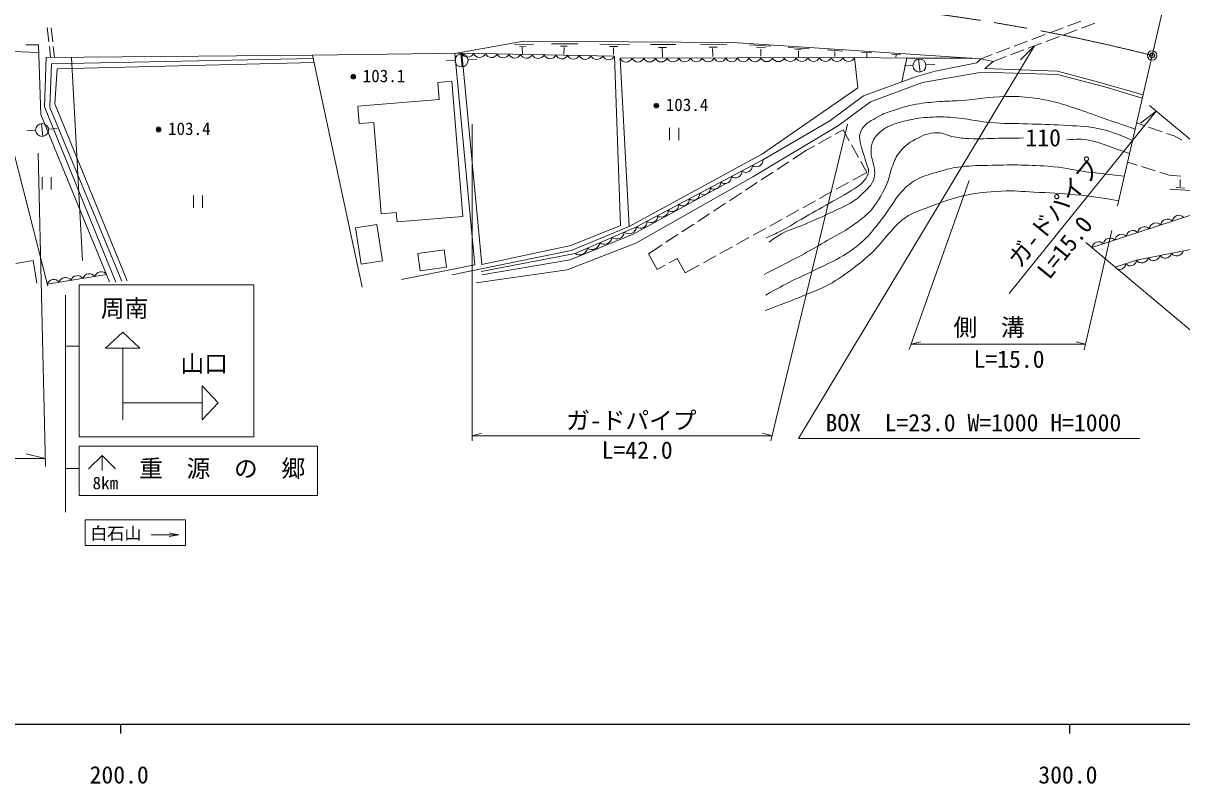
# Model space of a CAD drawing. Units: millimetres, scale not verified. Extents: x 40000 to 680000, y 20000 to 380000.
# Drawn here: x 257726 to 379851, y 198715 to 278867 of the extents above; entities that cross this region are included whole.
import ezdxf
from ezdxf.enums import TextEntityAlignment as Align

# ---------------------------------------------------------------- set-up
doc = ezdxf.new("R2010")
doc.units = ezdxf.units.MM
doc.header["$LTSCALE"] = 1000
doc.header["$PDMODE"] = 32
doc.header["$PDSIZE"] = 500
doc.linetypes.add('CHAIN', pattern=[18.5, 12, -1.5, 3.5, -1.5])
for name, color, linetype, lineweight in [('M-BGD', 7, 'Continuous', 13), ('M-BMK', 2, 'CHAIN', 13), ('M-BMK-SRVR', 3, 'Continuous', 13), ('M-STR-HTXT', 7, 'Continuous', 13), ('M-STR-STRC', 7, 'Continuous', 13), ('M-TTL-BAND', 7, 'Continuous', 25)]:
    doc.layers.add(name, color=color, linetype=linetype, lineweight=lineweight)
doc.layers.add('M-OTRS', color=6, linetype='Continuous')
doc.styles.add('ＭＳ ゴシック', font='')
doc.styles.add('ＭＳ 明朝', font='')
doc.styles.get('ＭＳ ゴシック').set_extended_font_data('MS Gothic')
doc.styles.get('ＭＳ 明朝').set_extended_font_data('MS Mincho')

msp = doc.modelspace()

# ---------------------------------------------------------------- linework, layer by layer
at = {"layer": 'M-BGD'}
for p, q in [((367803, 278545), (369208, 279071)), ((369290, 278330), (370695, 278856)), ((260271, 278397), (260435, 276906)), ((260684, 278381), (260847, 276890)), ((364057, 277142), (365462, 277668)), ((365544, 276927), (366949, 277453)), ((365930, 277843), (367335, 278369)), ((367417, 277629), (368822, 278155)), ((257994, 276593), (259351, 276601)), ((259351, 276601), (259601, 269244)), ((260489, 276409), (260617, 275245)), ((260902, 276393), (261027, 275249)), ((303213, 275687), (310505, 276957)), ((309499, 276606), (311527, 276652)), ((310037, 276401), (310738, 276430)), ((310335, 276337), (310358, 275642)), ((310505, 276957), (332554, 276842)), ((313414, 276688), (316178, 276676)), ((314361, 276436), (315068, 276436)), ((314741, 276319), (314718, 275612)), ((318504, 276664), (321626, 276626)), ((319511, 276403), (320370, 276397)), ((319943, 276262), (319943, 275550)), ((323851, 276619), (326507, 276619)), ((324675, 276295), (325543, 276303)), ((325086, 276299), (325096, 275278)), ((329115, 276641), (331841, 276606)), ((330044, 276325), (330877, 276325)), ((330395, 276203), (330403, 275361)), ((332554, 276842), (358675, 275126)), ((334278, 276571), (336548, 276430)), ((335005, 276334), (335960, 276281)), ((335461, 276124), (335470, 275396)), ((338362, 276314), (340580, 276156)), ((339125, 276106), (339744, 276059)), ((342452, 276042), (344127, 275921)), ((360311, 275739), (361716, 276265)), ((361798, 275524), (363203, 276051)), ((362184, 276440), (363589, 276966)), ((363671, 276226), (365076, 276752)), ((255617, 275917), (259380, 275763)), ((260155, 275240), (259977, 270058)), ((288226, 275510), (260155, 275240)), ((260709, 274582), (288307, 275134)), ((303973, 275696), (288226, 275510)), ((288226, 275510), (293439, 251065)), ((302333, 274906), (303246, 274948)), ((305330, 253414), (303213, 275687)), ((303840, 275620), (303998, 274263)), ((303973, 275696), (306065, 253434)), ((303973, 275696), (320050, 275399)), ((304624, 275010), (305537, 275052)), ((320681, 257561), (320050, 275399)), ((320665, 275170), (345364, 275238)), ((321611, 257434), (320665, 275170)), ((339464, 275954), (339452, 275335)), ((343277, 275882), (343277, 275341)), ((350873, 275172), (345364, 275238)), ((345364, 275238), (345693, 272069)), ((346100, 275782), (347191, 275730)), ((346642, 275702), (346638, 275293)), ((349271, 275609), (350198, 275582)), ((349727, 275527), (349723, 275274)), ((350322, 272692), (350873, 275172)), ((350873, 275172), (357793, 275184)), ((352104, 275077), (352262, 273721)), ((358675, 275126), (358246, 274682)), ((358675, 275126), (359843, 275564)), ((358675, 275126), (359970, 274840)), ((359970, 274840), (359104, 274091)), ((359970, 274840), (361330, 275349)), ((260551, 269980), (260709, 274582)), ((261311, 274056), (261051, 270372)), ((288393, 274727), (261311, 274056)), ((350597, 274364), (351510, 274406)), ((351875, 273263), (353847, 273802)), ((352534, 272604), (358766, 273699)), ((352888, 274468), (353801, 274510)), ((353847, 273802), (358246, 274682)), ((358766, 273699), (366746, 273449)), ((366759, 273817), (359104, 274091)), ((370822, 272739), (366759, 273817)), ((301415, 272628), (302900, 272748)), ((301562, 270814), (301415, 272628)), ((302900, 272748), (304055, 258500)), ((346291, 271209), (351875, 273263)), ((347031, 270593), (352534, 272604)), ((366746, 273449), (371742, 272174)), ((375761, 271311), (370822, 272739)), ((345693, 272069), (335637, 265106)), ((342741, 268576), (346291, 271209)), ((371742, 272174), (375682, 270969)), ((259977, 270058), (267506, 251591)), ((268118, 251698), (260551, 269980)), ((261051, 270372), (268690, 251718)), ((292995, 270119), (301562, 270814)), ((293144, 268283), (292995, 270119)), ((343659, 268078), (347031, 270593)), ((266831, 251621), (259601, 269244)), ((260318, 251139), (256196, 267466)), ((258121, 267508), (259031, 267587)), ((259661, 268289), (259798, 266931)), ((260406, 267704), (261316, 267782)), ((294677, 268408), (293144, 268283)), ((295457, 258788), (294677, 268408)), ((325865, 267830), (325865, 266530)), ((326840, 266530), (326840, 267830)), ((334636, 262665), (343659, 268078)), ((335700, 264464), (342741, 268576)), ((344158, 267620), (343320, 267156)), ((344792, 266475), (344158, 267620)), ((375878, 268085), (375082, 268364)), ((377766, 267424), (376350, 267920)), ((342883, 266914), (341570, 266187)), ((379033, 266979), (378237, 267258)), ((379845, 266549), (379033, 266979)), ((335637, 265106), (321611, 257434)), ((338863, 264544), (340295, 265481)), ((341133, 265945), (340295, 265481)), ((345761, 264725), (345034, 266038)), ((337190, 263448), (338445, 264270)), ((346636, 263143), (346003, 264288)), ((375135, 263897), (374126, 264211)), ((259716, 262648), (259716, 261348)), ((260691, 261348), (260691, 262648)), ((322290, 255703), (334636, 262665)), ((335517, 262352), (336772, 263174)), ((345165, 262329), (346636, 263143)), ((377044, 263301), (375612, 263748)), ((378530, 262838), (377521, 263152)), ((379741, 262745), (378530, 262838)), ((322023, 256631), (331699, 261917)), ((333844, 261257), (335099, 262078)), ((343415, 261360), (344728, 262087)), ((378590, 261361), (380775, 261232)), ((379262, 261536), (380132, 261490)), ((379659, 261624), (379688, 262378)), ((275665, 260697), (275665, 259397)), ((276640, 259397), (276640, 260697)), ((332171, 260161), (333426, 260983)), ((339916, 259423), (341228, 260150)), ((341666, 260392), (342978, 261118)), ((388512, 261194), (370371, 255215)), ((297055, 258917), (295457, 258788)), ((297135, 257939), (297055, 258917)), ((330498, 259065), (331753, 259887)), ((338166, 258455), (339478, 259181)), ((304055, 258500), (297135, 257939)), ((327151, 256874), (328406, 257696)), ((328825, 257970), (330079, 258791)), ((336416, 257486), (337729, 258212)), ((294999, 257666), (292737, 257305)), ((292737, 257305), (293349, 253465)), ((295611, 253825), (294999, 257666)), ((322023, 256631), (315370, 253914)), ((315435, 255450), (320681, 257561)), ((315488, 254897), (321611, 257434)), ((325478, 255778), (326733, 256600)), ((334666, 256517), (335979, 257244)), ((306065, 253434), (315435, 255450)), ((315072, 252863), (322290, 255703)), ((323629, 254567), (325060, 255504)), ((331167, 254580), (332479, 255306)), ((332917, 255549), (334229, 256275)), ((299307, 254600), (302097, 255001)), ((299571, 252763), (299307, 254600)), ((302097, 255001), (302361, 253164)), ((302899, 252333), (315488, 254897)), ((305982, 252714), (315896, 254608)), ((323629, 254567), (324546, 252910)), ((325823, 253618), (326663, 254082)), ((326663, 254082), (327509, 252555)), ((329417, 253611), (330729, 254338)), ((256951, 253546), (258775, 253855)), ((258775, 253855), (259181, 251456)), ((293349, 253465), (295611, 253825)), ((297618, 251846), (305330, 253414)), ((302361, 253164), (299571, 252763)), ((305468, 251502), (315072, 252863)), ((306087, 252336), (315370, 253914)), ((324546, 252910), (325386, 253375)), ((327509, 252555), (328980, 253369)), ((266525, 252369), (260261, 251363))]:
    msp.add_line(p, q, dxfattribs=at)
for points in [[(315896, 254608), (322384, 257395), (335700, 264464)], [(372830, 253154), (375065, 253884), (386132, 256076)]]:
    msp.add_lwpolyline(points, dxfattribs=at)
for centre, radius in [((303929, 274943), 683), ((352193, 274400), 683), ((292521, 273228), 150), ((292521, 273228), 120), ((292521, 273228), 90), ((292521, 273228), 60), ((292521, 273228), 30), ((292521, 273228), 20), ((324462, 270186), 150), ((324462, 270186), 120), ((324462, 270186), 90), ((324462, 270186), 60), ((324462, 270186), 30), ((324462, 270186), 20), ((259714, 267609), 683), ((271996, 267662), 150), ((271996, 267662), 120), ((271996, 267662), 90), ((271996, 267662), 60), ((271996, 267662), 30), ((271996, 267662), 20)]:
    msp.add_circle(centre, radius, dxfattribs=at)
for centre, radius, start, end in [((304596, 275963), 678, 203.1548, 334.72753), ((305833, 275940), 678, 203.1548, 334.72753), ((307070, 275917), 678, 203.1548, 334.72753), ((308306, 275894), 678, 203.1548, 334.72753), ((309543, 275871), 678, 203.1548, 334.72753), ((310780, 275848), 678, 203.1548, 334.72753), ((312017, 275826), 678, 203.1548, 334.72753), ((313253, 275803), 678, 203.1548, 334.72753), ((314490, 275780), 678, 203.1548, 334.72753), ((315727, 275757), 678, 203.1548, 334.72753), ((316963, 275734), 678, 203.1548, 334.72753), ((318200, 275711), 678, 203.1548, 334.72753), ((319437, 275688), 678, 203.1548, 334.72753), ((321281, 275449), 677, 204.28763, 336.02499), ((322516, 275452), 677, 204.28763, 336.02499), ((323751, 275455), 677, 204.28763, 336.02499), ((324986, 275459), 677, 204.28763, 336.02499), ((326221, 275462), 677, 204.28763, 336.02499), ((327456, 275466), 677, 204.28763, 336.02499), ((328691, 275469), 677, 204.28763, 336.02499), ((329926, 275472), 677, 204.28763, 336.02499), ((331161, 275476), 677, 204.28763, 336.02499), ((332396, 275479), 677, 204.28763, 336.02499), ((333631, 275482), 677, 204.28763, 336.02499), ((334866, 275486), 677, 204.28763, 336.02499), ((336101, 275489), 677, 204.28763, 336.02499), ((337336, 275493), 677, 204.28763, 336.02499), ((338571, 275496), 677, 204.28763, 336.02499), ((339806, 275499), 677, 204.28763, 336.02499), ((341041, 275503), 677, 204.28763, 336.02499), ((342276, 275506), 677, 204.28763, 336.02499), ((343511, 275509), 677, 204.28763, 336.02499), ((344746, 275513), 677, 204.28763, 336.02499), ((333898, 263839), 693, 232.98695, 2.93856), ((335008, 264429), 693, 232.98695, 2.93856), ((331679, 262661), 693, 232.98695, 2.93856), ((332788, 263250), 693, 232.98695, 2.93856), ((329459, 261483), 693, 232.98695, 2.93856), ((330569, 262072), 693, 232.98695, 2.93856), ((327240, 260305), 693, 232.98695, 2.93856), ((328350, 260894), 693, 232.98695, 2.93856), ((325021, 259127), 693, 232.98695, 2.93856), ((326130, 259716), 693, 232.98695, 2.93856), ((322801, 257949), 693, 232.98695, 2.93856), ((323911, 258538), 693, 232.98695, 2.93856), ((377119, 257116), 707, 43.96336, 172.5194), ((378328, 257514), 707, 43.96336, 172.5194), ((379537, 257913), 707, 43.96336, 172.5194), ((320270, 256948), 823, 234.19057, 352.30466), ((321568, 257505), 823, 234.19057, 352.30466), ((373491, 255920), 707, 43.96336, 172.5194), ((374700, 256319), 707, 43.96336, 172.5194), ((375909, 256717), 707, 43.96336, 172.5194), ((317675, 255833), 823, 234.19057, 352.30466), ((318973, 256390), 823, 234.19057, 352.30466), ((371072, 255123), 707, 43.96336, 172.5194), ((372281, 255521), 707, 43.96336, 172.5194), ((316377, 255275), 823, 234.19057, 352.30466), ((375623, 254291), 691, 216.11518, 346.29517), ((376853, 254535), 691, 216.11518, 346.29517), ((378083, 254778), 691, 216.11518, 346.29517), ((379312, 255022), 691, 216.11518, 346.29517), ((373317, 253557), 632, 219.58884, 356.55269), ((374434, 253922), 632, 219.58884, 356.55269), ((260936, 251164), 703, 34.65729, 163.59083), ((262188, 251365), 703, 34.65729, 163.59083), ((263441, 251567), 703, 34.65729, 163.59083), ((264694, 251768), 703, 34.65729, 163.59083), ((265946, 251969), 703, 34.65729, 163.59083)]:
    msp.add_arc(centre, radius, start, end, dxfattribs=at)
for points, knots in [([(336056, 256263), (336913, 256627), (337162, 256736), (337845, 257091), (338613, 257491), (339003, 257786), (339751, 258222), (340926, 258906), (341594, 259272), (342775, 259944), (343586, 260406), (344065, 260625), (344852, 261128), (345497, 261539), (345910, 261740), (346404, 262324), (346662, 262629), (346792, 262859), (346824, 263258), (346850, 263574), (346714, 263741), (346627, 264046), (346436, 264718), (346273, 265079), (346101, 265756), (345991, 266191), (345867, 266438), (345891, 266886), (345911, 267259), (345983, 267485), (346193, 267793), (346636, 268443), (347140, 268580), (347811, 268990), (348408, 269355), (348805, 269446), (349467, 269674), (350373, 269985), (350893, 270139), (351834, 270318), (352794, 270500), (353345, 270520), (354319, 270607), (355153, 270682), (355626, 270651), (356462, 270712), (358354, 270851), (359403, 271098), (361300, 271146), (362380, 271173), (362989, 271117), (364061, 270988), (364909, 270887), (365385, 270815), (366217, 270620), (367146, 270403), (367651, 270220), (368558, 269923), (369759, 269530), (370414, 269260), (371608, 268845), (372904, 268395), (373315, 268256), (374932, 267711)], [0, 0, 0, 0, 1, 1, 1, 2, 2, 2, 3, 3, 3, 4, 4, 4, 5, 5, 5, 6, 6, 6, 7, 7, 7, 8, 8, 8, 9, 9, 9, 10, 10, 10, 11, 11, 11, 12, 12, 12, 13, 13, 13, 14, 14, 14, 15, 15, 15, 16, 16, 16, 17, 17, 17, 18, 18, 18, 19, 19, 19, 20, 20, 20, 21, 21, 21, 21]), ([(336324, 255795), (336911, 256230), (337114, 256355), (337652, 256662), (338540, 257169), (339131, 257259), (340071, 257662), (341101, 258102), (341676, 258354), (342688, 258832), (343697, 259308), (344304, 259509), (345239, 260120), (345754, 260457), (345995, 260715), (346435, 261146), (346779, 261482), (347001, 261666), (347224, 262092), (347408, 262446), (347480, 262680), (347487, 263078), (347495, 263563), (347364, 263824), (347276, 264301), (347208, 264677), (347092, 264879), (347092, 265261), (347092, 265781), (347128, 266102), (347368, 266563), (347627, 267059), (347890, 267279), (348328, 267627), (348695, 267919), (348957, 268009), (349393, 268180), (349906, 268381), (350210, 268455), (350747, 268574), (351616, 268767), (352107, 268889), (352996, 268942), (353934, 268998), (354463, 269006), (355402, 268955), (357288, 268853), (358315, 268475), (360201, 268351), (361523, 268263), (362268, 268301), (363593, 268259), (365062, 268211), (365886, 268208), (367353, 268114), (368774, 268023), (369588, 268068), (370982, 267779), (372468, 267470), (373037, 267214), (374657, 266516)], [0, 0, 0, 0, 1, 1, 1, 2, 2, 2, 3, 3, 3, 4, 4, 4, 5, 5, 5, 6, 6, 6, 7, 7, 7, 8, 8, 8, 9, 9, 9, 10, 10, 10, 11, 11, 11, 12, 12, 12, 13, 13, 13, 14, 14, 14, 15, 15, 15, 16, 16, 16, 17, 17, 17, 18, 18, 18, 19, 19, 19, 20, 20, 20, 20]), ([(363172, 266773), (361891, 266751), (361568, 266746), (360539, 266733), (359326, 266718), (358645, 266649), (357433, 266704), (356806, 266732), (356454, 266773), (355836, 266881), (355143, 267003), (354794, 267332), (354090, 267325), (353151, 267316), (352611, 267088), (351783, 266645), (350961, 266205), (350530, 265836), (349972, 265090), (349604, 264599), (349523, 264242), (349301, 263670), (349047, 263016), (349046, 262599), (348769, 261954), (348366, 261020), (348068, 260522), (347487, 259686), (346992, 258975), (346610, 258643), (345929, 258109), (344470, 256965), (343486, 256560), (341886, 255624), (339572, 254270), (338757, 253880), (335831, 252389)], [0, 0, 0, 0, 1, 1, 1, 2, 2, 2, 3, 3, 3, 4, 4, 4, 5, 5, 5, 6, 6, 6, 7, 7, 7, 8, 8, 8, 9, 9, 9, 10, 10, 10, 11, 11, 11, 12, 12, 12, 12]), ([(367708, 266576), (368809, 266650), (369225, 266684), (370173, 266517), (371082, 266356), (371546, 266080), (372421, 265787), (373172, 265535), (373410, 265453), (374337, 265128)], [0, 0, 0, 0, 1, 1, 1, 2, 2, 2, 3, 3, 3, 3]), ([(336009, 250220), (337351, 250970), (337712, 251175), (338829, 251738), (339835, 252246), (340423, 252481), (341432, 252981), (342510, 253515), (343152, 253747), (344174, 254381), (345057, 254930), (345534, 255279), (346303, 255979), (346966, 256580), (347258, 257000), (347822, 257694), (348347, 258340), (348596, 258737), (349084, 259410), (349551, 260054), (349722, 260488), (350268, 261067), (350831, 261665), (351187, 261988), (351904, 262388), (352649, 262804), (353138, 262895), (353955, 263138), (354837, 263399), (355332, 263569), (356243, 263690), (357452, 263851), (358140, 263856), (359359, 263887), (361862, 263951), (363271, 263957), (365769, 263788), (367345, 263682), (368206, 263421), (369772, 263216), (371338, 263012), (371843, 262956), (373787, 262740)], [0, 0, 0, 0, 1, 1, 1, 2, 2, 2, 3, 3, 3, 4, 4, 4, 5, 5, 5, 6, 6, 6, 7, 7, 7, 8, 8, 8, 9, 9, 9, 10, 10, 10, 11, 11, 11, 12, 12, 12, 13, 13, 13, 14, 14, 14, 14]), ([(373191, 260153), (371037, 260510), (370431, 260612), (368648, 260791), (366935, 260962), (365970, 260989), (364250, 261067), (362926, 261126), (362181, 261243), (360858, 261165), (359247, 261071), (358328, 261037), (356756, 260672), (355612, 260407), (354990, 260173), (353896, 259745), (352605, 259240), (351787, 259108), (350642, 258325), (349887, 257809), (349596, 257353), (348966, 256689), (348364, 256053), (348115, 255615), (347493, 254999), (346694, 254207), (346205, 253803), (345311, 253119), (344294, 252341), (343699, 251930), (342589, 251291), (341822, 250850), (341327, 250731), (340512, 250384), (338749, 249634), (338159, 249426), (335950, 248583)], [0, 0, 0, 0, 1, 1, 1, 2, 2, 2, 3, 3, 3, 4, 4, 4, 5, 5, 5, 6, 6, 6, 7, 7, 7, 8, 8, 8, 9, 9, 9, 10, 10, 10, 11, 11, 11, 12, 12, 12, 12])]:
    msp.add_open_spline(points, degree=3, knots=knots, dxfattribs=at)
for p in [(292521, 273228), (324462, 270186), (271996, 267662)]:
    msp.add_point(p, dxfattribs=at)
at = {"layer": 'M-BMK'}
msp.add_arc((327057, 78221), 203404, 75.86831, 89.02133, dxfattribs=at)
at = {"layer": 'M-BMK-SRVR'}
for p, q in [((376719, 275469), (386087, 316145)), ((373069, 259620), (376719, 275469)), ((369733, 255750), (389533, 239160))]:
    msp.add_line(p, q, dxfattribs=at)
msp.add_circle((376719, 275469), 500, dxfattribs=at)
at = {"layer": 'M-OTRS'}
msp.add_point((376719, 275469), dxfattribs=at)
at = {"layer": 'M-STR-HTXT'}
for p, q in [((339434, 235113), (364310, 276465)), ((364310, 276465), (362851, 275009)), ((376442, 270177), (390225, 258689)), ((361642, 250371), (377147, 269590)), ((377147, 269590), (375502, 268347)), ((305036, 268216), (305036, 234841)), ((344600, 268216), (336528, 234841)), ((260067, 232151), (259313, 265180)), ((357445, 262280), (351122, 244475)), ((369574, 244446), (372468, 257014)), ((351318, 245026), (352318, 245276)), ((351318, 245026), (369707, 245026)), ((369707, 245026), (368707, 245276)), ((305036, 235399), (306036, 235649)), ((305036, 235399), (336662, 235399)), ((336662, 235399), (335662, 235649)), ((339434, 235113), (375434, 235113)), ((260048, 232994), (258048, 233494)), ((76366, 232994), (260048, 232994))]:
    msp.add_line(p, q, dxfattribs=at)
at = {"layer": 'M-STR-STRC'}
for p, q in [((263989, 253859), (262831, 275266)), ((263617, 251309), (282039, 251309)), ((263617, 235283), (263617, 251309)), ((282039, 251309), (282039, 235283)), ((262196, 250192), (262196, 227355)), ((268218, 246313), (266418, 244632)), ((268218, 246313), (270018, 244632)), ((263617, 244822), (262196, 244822)), ((266418, 244632), (268218, 244632)), ((268218, 244632), (268218, 237059)), ((268218, 244632), (270018, 244632)), ((278273, 238854), (276592, 240654)), ((276592, 238854), (276592, 240654)), ((276592, 238854), (268218, 238854)), ((278273, 238854), (276592, 237054)), ((276592, 237054), (276592, 238854)), ((282039, 235283), (263617, 235283)), ((263617, 229104), (263617, 234310)), ((288735, 234310), (263617, 234310)), ((266035, 233322), (264628, 231915)), ((266035, 231718), (266035, 233322)), ((266035, 233322), (267442, 231915)), ((288735, 229104), (288735, 234310)), ((263617, 231931), (262196, 231931)), ((288735, 229104), (263617, 229104)), ((264246, 226534), (274845, 226534)), ((264246, 223837), (264246, 226534)), ((274845, 226534), (274845, 223837)), ((271220, 224960), (274136, 224960)), ((274136, 224960), (273129, 225162)), ((274136, 224960), (273129, 224783)), ((274845, 223837), (264246, 223837))]:
    msp.add_line(p, q, dxfattribs=at)
at = {"layer": 'M-TTL-BAND'}
for p, q in [((40000, 205000), (579000, 205000)), ((268000, 205000), (268000, 204000)), ((368000, 205000), (368000, 204000))]:
    msp.add_line(p, q, dxfattribs=at)

# ---------------------------------------------------------------- texts
at = {"layer": 'M-BGD', "style": 'ＭＳ ゴシック'}
for s, height, p in [('103.1', 1320, (293514, 272255)), ('103.4', 1320, (325456, 269213)), ('103.4', 1320, (272990, 266689)), ('110', 1833, (363369, 265333))]:
    msp.add_text(s, height=height, dxfattribs=at).set_placement(p, align=Align.BOTTOM_LEFT)
at = {"layer": 'M-STR-HTXT', "style": 'ＭＳ ゴシック'}
for s, p in [('ガ-ドパイプ', (363198, 252635)), ('L=15.0', (366308, 251415))]:
    msp.add_text(s, height=1833, rotation=51.105, dxfattribs=at).set_placement(p, align=Align.BOTTOM_LEFT)
for s, p in [('側\u3000溝', (355775, 245352)), ('L=15.0', (357898, 242001)), ('ガ-ドパイプ', (314951, 235539)), ('BOX  L=23.0 W=1000 H=1000', (342295, 235307)), ('L=42.0', (318702, 232419))]:
    msp.add_text(s, height=1833, dxfattribs=at).set_placement(p, align=Align.BOTTOM_LEFT)
at = {"layer": 'M-STR-STRC'}
for s, height, style, p in [('周南', 1833, 'ＭＳ ゴシック', (265920, 247359)), ('山口', 1833, 'ＭＳ ゴシック', (274302, 241531)), ('重\u3000源\u3000の\u3000郷', 1833, 'ＭＳ ゴシック', (269949, 230482)), ('8km', 1320, 'ＭＳ ゴシック', (265038, 229358)), ('白石山', 1320, 'ＭＳ 明朝', (264795, 224047))]:
    msp.add_text(s, height=height, dxfattribs=dict(at, style=style)).set_placement(p, align=Align.BOTTOM_LEFT)
at = {"layer": 'M-TTL-BAND', "style": 'ＭＳ ゴシック'}
for s, p in [('200.0', (267844, 198195)), ('300.0', (367844, 198195))]:
    msp.add_text(s, height=1833, dxfattribs=at).set_placement(p, align=Align.BOTTOM_CENTER)

doc.saveas('drawing.dxf')
